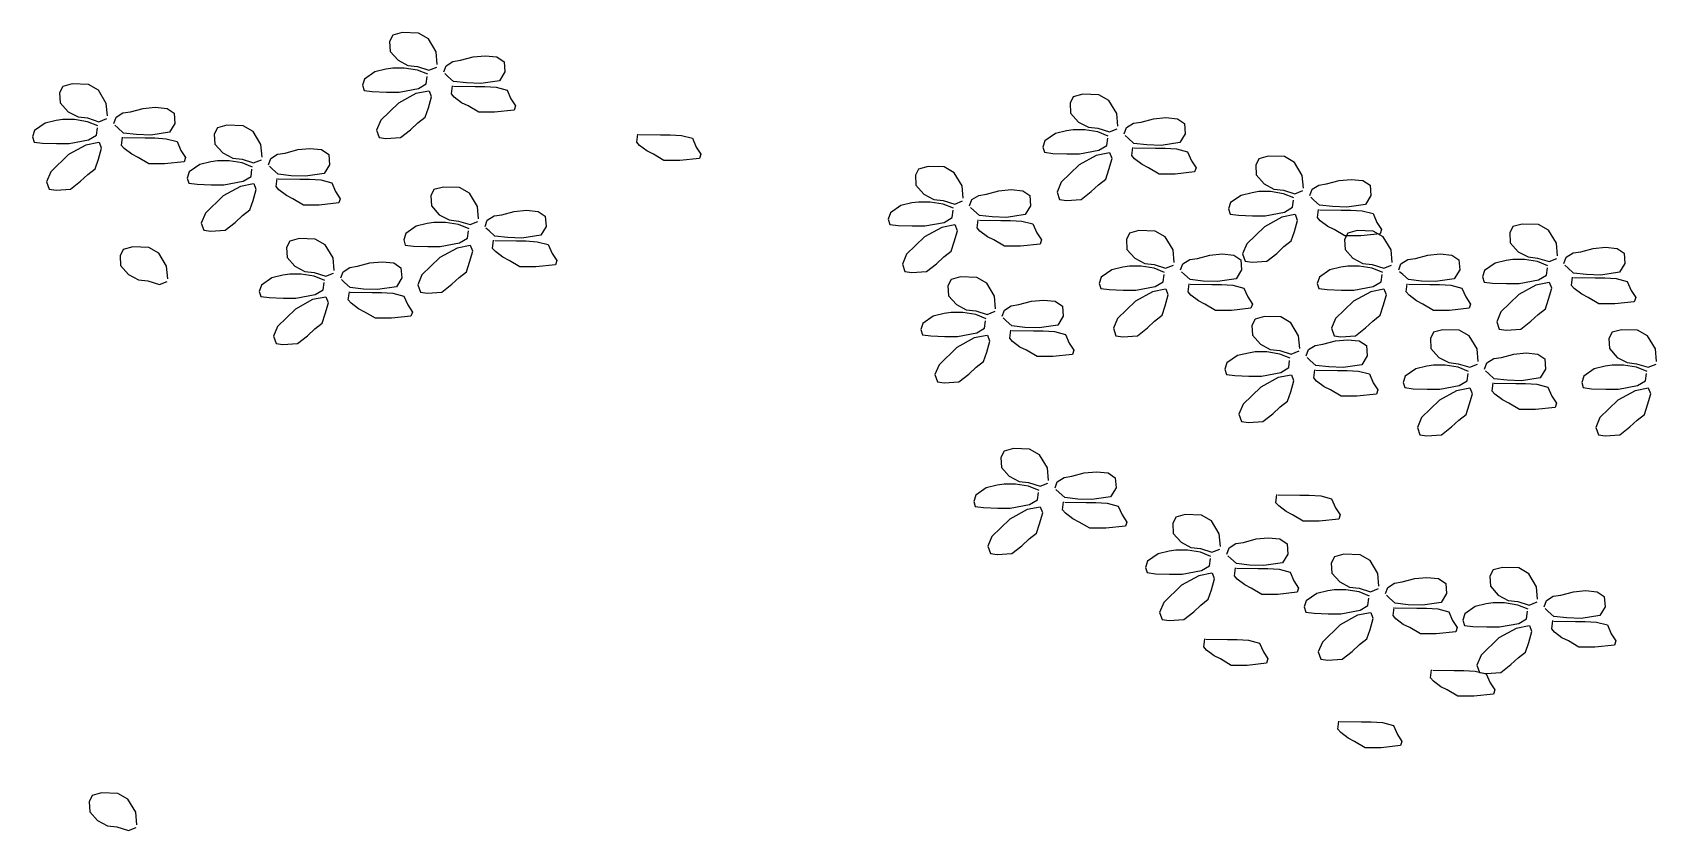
# Model space of a CAD drawing. Header units: millimetres. Extents: x 13268 to 164478, y 289082 to 363688.
# Drawn here: x 109270 to 112298, y 351273 to 352760 of the extents above; entities that cross this region are included whole.
import ezdxf

# ---------------------------------------------------------------- set-up
doc = ezdxf.new("R2010")
doc.units = ezdxf.units.MM

# ---------------------------------------------------------------- blocks, each defined once
blk = doc.blocks.new('A$C5F295478')
for points in [[(2239.4, 4710.3), (2238.3, 4724.3), (2229.6, 4738.7), (2218.5, 4745.1), (2200.5, 4745.7), (2190.1, 4742.8), (2186.6, 4735.8), (2187.2, 4724.8), (2195.9, 4715), (2206.9, 4709.2), (2217.4, 4708), (2230.2, 4704), (2238.9, 4707.4)], [(2229, 4699.3), (2217.4, 4704), (2202.9, 4706.3), (2190.1, 4706.3), (2182.5, 4705.1), (2170.3, 4702.2), (2158.7, 4694.1), (2156.4, 4687.1), (2158.2, 4681.3), (2167.4, 4680.2), (2183.1, 4679.6), (2197.1, 4679.6), (2218.5, 4683.7), (2227.3, 4688.9), (2228.4, 4697)], [(2246.7, 4702), (2249.3, 4708.9), (2256.8, 4713.6), (2265.3, 4714.9), (2279.2, 4718.6), (2292.7, 4719.9), (2305.6, 4718.6), (2313.5, 4713.3), (2314.4, 4702), (2308.4, 4692.2), (2287.7, 4689.1), (2271.9, 4689.7), (2257.4, 4691.3), (2251.1, 4696.9), (2247.7, 4700.1)], [(1873.4, 4653.2), (1872.2, 4667.1), (1863.5, 4681.6), (1852.5, 4688), (1834.5, 4688.6), (1824, 4685.7), (1820.5, 4678.7), (1821.1, 4667.7), (1829.8, 4657.8), (1840.9, 4652), (1851.3, 4650.9), (1864.1, 4646.8), (1872.8, 4650.3)], [(2257.4, 4686.3), (2281.4, 4685.9), (2292.1, 4685.9), (2304.7, 4685.1), (2316.9, 4681.9), (2321.2, 4672.1), (2326.3, 4664.2), (2324.7, 4659.5), (2303.1, 4657.2), (2285.4, 4657.2), (2273.6, 4664.2), (2266.5, 4667.8), (2258.2, 4674.1), (2255.1, 4677.6), (2256.3, 4686.6)], [(2230.2, 4680.8), (2215.6, 4677.9), (2196.5, 4667.4), (2176.7, 4648.3), (2172.1, 4637.3), (2175, 4629.1), (2182.5, 4628), (2198.8, 4629.1), (2209.8, 4637.8), (2218, 4645.4), (2226.1, 4651.8), (2229.6, 4662.2), (2233.1, 4674.4), (2230.7, 4680.8)], [(2994.5, 4641.8), (2993.3, 4655.7), (2984.6, 4670.2), (2973.6, 4676.6), (2955.6, 4677.2), (2945.1, 4674.3), (2941.6, 4667.3), (2942.2, 4656.3), (2950.9, 4646.4), (2961.9, 4640.6), (2972.4, 4639.5), (2985.2, 4635.4), (2993.9, 4638.9)], [(1862.9, 4642.2), (1851.3, 4646.8), (1836.8, 4649.1), (1824, 4649.1), (1816.5, 4648), (1804.3, 4645.1), (1792.7, 4637), (1790.4, 4630), (1792.1, 4624.2), (1801.4, 4623.1), (1817.1, 4622.5), (1831, 4622.5), (1852.5, 4626.5), (1861.2, 4631.8), (1862.3, 4639.9)], [(1880.7, 4644.8), (1883.2, 4651.8), (1890.7, 4656.5), (1899.2, 4657.7), (1913.1, 4661.5), (1926.6, 4662.8), (1939.6, 4661.5), (1947.4, 4656.2), (1948.4, 4644.8), (1942.4, 4635.1), (1921.6, 4632), (1905.9, 4632.6), (1891.4, 4634.2), (1885.1, 4639.8), (1881.6, 4643)], [(3001.7, 4633.4), (3004.3, 4640.3), (3011.8, 4645.1), (3020.3, 4646.3), (3034.2, 4650.1), (3047.7, 4651.3), (3060.6, 4650.1), (3068.5, 4644.7), (3069.4, 4633.4), (3063.5, 4623.7), (3042.7, 4620.5), (3026.9, 4621.2), (3012.4, 4622.7), (3006.1, 4628.4), (3002.7, 4631.5)], [(2045, 4607.5), (2043.8, 4621.4), (2035.1, 4635.9), (2024.1, 4642.3), (2006.1, 4642.9), (1995.6, 4640), (1992.1, 4633), (1992.7, 4622), (2001.4, 4612.1), (2012.5, 4606.3), (2022.9, 4605.2), (2035.7, 4601.1), (2044.4, 4604.6)], [(2463.1, 4632.7), (2487.1, 4632.3), (2497.7, 4632.3), (2510.3, 4631.6), (2522.5, 4628.4), (2526.8, 4618.6), (2532, 4610.7), (2530.4, 4606), (2508.7, 4603.6), (2491, 4603.6), (2479.2, 4610.7), (2472.1, 4614.3), (2463.9, 4620.5), (2460.7, 4624.1), (2461.9, 4633.1)], [(2984, 4630.8), (2972.4, 4635.4), (2957.9, 4637.7), (2945.1, 4637.7), (2937.6, 4636.6), (2925.4, 4633.7), (2913.7, 4625.5), (2911.4, 4618.6), (2913.2, 4612.8), (2922.5, 4611.6), (2938.1, 4611), (2952.1, 4611), (2973.6, 4615.1), (2982.3, 4620.3), (2983.4, 4628.4)], [(1864.1, 4623.6), (1849.6, 4620.7), (1830.4, 4610.3), (1810.7, 4591.2), (1806, 4580.1), (1808.9, 4572), (1816.5, 4570.9), (1832.7, 4572), (1843.8, 4580.7), (1851.9, 4588.3), (1860, 4594.6), (1863.5, 4605.1), (1867, 4617.3), (1864.7, 4623.6)], [(1891.4, 4629.1), (1915.4, 4628.7), (1926, 4628.7), (1938.6, 4627.9), (1950.8, 4624.8), (1955.1, 4615), (1960.3, 4607.1), (1958.7, 4602.4), (1937, 4600), (1919.3, 4600), (1907.5, 4607.1), (1900.4, 4610.6), (1892.2, 4616.9), (1889, 4620.5), (1890.2, 4629.5)], [(2052.3, 4599.1), (2054.8, 4606.1), (2062.3, 4610.8), (2070.8, 4612), (2084.7, 4615.8), (2098.2, 4617.1), (2111.1, 4615.8), (2119, 4610.5), (2120, 4599.1), (2114, 4589.4), (2093.2, 4586.3), (2077.5, 4586.9), (2063, 4588.5), (2056.7, 4594.1), (2053.2, 4597.3)], [(3012.4, 4617.7), (3036.5, 4617.3), (3047.1, 4617.3), (3059.7, 4616.5), (3071.9, 4613.4), (3076.2, 4603.5), (3081.3, 4595.7), (3079.8, 4591), (3058.1, 4588.6), (3040.4, 4588.6), (3028.6, 4595.7), (3021.5, 4599.2), (3013.2, 4605.5), (3010.1, 4609.1), (3011.3, 4618.1)], [(2034.5, 4596.5), (2022.9, 4601.1), (2008.4, 4603.4), (1995.6, 4603.4), (1988.1, 4602.3), (1975.9, 4599.4), (1964.3, 4591.3), (1961.9, 4584.3), (1963.7, 4578.5), (1973, 4577.4), (1988.7, 4576.8), (2002.6, 4576.8), (2024.1, 4580.8), (2032.8, 4586.1), (2033.9, 4594.2)], [(2822.9, 4561.8), (2821.7, 4575.7), (2813, 4590.2), (2802, 4596.6), (2784, 4597.2), (2773.5, 4594.3), (2770, 4587.3), (2770.6, 4576.3), (2779.3, 4566.4), (2790.3, 4560.6), (2800.8, 4559.5), (2813.6, 4555.4), (2822.3, 4558.9)], [(2985.2, 4612.2), (2970.6, 4609.3), (2951.5, 4598.9), (2931.7, 4579.7), (2927.1, 4568.7), (2930, 4560.6), (2937.6, 4559.4), (2953.8, 4560.6), (2964.8, 4569.3), (2973, 4576.8), (2981.1, 4583.2), (2984.6, 4593.7), (2988.1, 4605.8), (2985.7, 4612.2)], [(3200.4, 4573.2), (3199.2, 4587.1), (3190.5, 4601.6), (3179.5, 4608), (3161.5, 4608.6), (3151, 4605.7), (3147.5, 4598.7), (3148.1, 4587.7), (3156.8, 4577.9), (3167.8, 4572.1), (3178.3, 4570.9), (3191.1, 4566.9), (3199.8, 4570.3)], [(2035.7, 4577.9), (2021.2, 4575), (2002, 4564.6), (1982.3, 4545.5), (1977.6, 4534.4), (1980.5, 4526.3), (1988.1, 4525.2), (2004.3, 4526.3), (2015.4, 4535), (2023.5, 4542.6), (2031.6, 4548.9), (2035.1, 4559.4), (2038.6, 4571.6), (2036.3, 4577.9)], [(2063, 4583.4), (2087, 4583), (2097.6, 4583), (2110.2, 4582.2), (2122.4, 4579.1), (2126.7, 4569.3), (2131.8, 4561.4), (2130.3, 4556.7), (2108.6, 4554.3), (2090.9, 4554.3), (2079.1, 4561.4), (2072, 4564.9), (2063.8, 4571.2), (2060.6, 4574.8), (2061.8, 4583.8)], [(3207.7, 4564.9), (3210.2, 4571.8), (3217.7, 4576.5), (3226.2, 4577.8), (3240.1, 4581.5), (3253.6, 4582.8), (3266.5, 4581.5), (3274.4, 4576.2), (3275.4, 4564.9), (3269.4, 4555.1), (3248.6, 4552), (3232.8, 4552.6), (3218.4, 4554.2), (3212.1, 4559.8), (3208.6, 4563)], [(2285.2, 4539), (2284, 4552.9), (2275.3, 4567.4), (2264.3, 4573.7), (2246.3, 4574.3), (2235.8, 4571.4), (2232.4, 4564.5), (2232.9, 4553.5), (2241.7, 4543.6), (2252.7, 4537.8), (2263.1, 4536.6), (2275.9, 4532.6), (2284.6, 4536.1)], [(2830.1, 4553.4), (2832.7, 4560.4), (2840.2, 4565.1), (2848.7, 4566.3), (2862.6, 4570.1), (2876.1, 4571.4), (2889, 4570.1), (2896.9, 4564.8), (2897.8, 4553.4), (2891.9, 4543.7), (2871.1, 4540.6), (2855.3, 4541.2), (2840.9, 4542.8), (2834.6, 4548.4), (2831.1, 4551.6)], [(3189.9, 4562.2), (3178.3, 4566.9), (3163.8, 4569.2), (3151, 4569.2), (3143.5, 4568), (3131.3, 4565.1), (3119.7, 4557), (3117.3, 4550), (3119.1, 4544.2), (3128.4, 4543.1), (3144, 4542.5), (3158, 4542.5), (3179.5, 4546.6), (3188.2, 4551.8), (3189.3, 4559.9)], [(2292.5, 4530.6), (2295, 4537.5), (2302.6, 4542.2), (2311.1, 4543.5), (2324.9, 4547.3), (2338.5, 4548.5), (2351.4, 4547.3), (2359.2, 4541.9), (2360.2, 4530.6), (2354.2, 4520.8), (2333.4, 4517.7), (2317.7, 4518.3), (2303.2, 4519.9), (2296.9, 4525.6), (2293.4, 4528.7)], [(2812.4, 4550.8), (2800.8, 4555.4), (2786.3, 4557.7), (2773.5, 4557.7), (2766, 4556.6), (2753.8, 4553.7), (2742.2, 4545.6), (2739.8, 4538.6), (2741.6, 4532.8), (2750.9, 4531.7), (2766.5, 4531.1), (2780.5, 4531.1), (2802, 4535.1), (2810.7, 4540.4), (2811.8, 4548.5)], [(3191.1, 4543.7), (3176.6, 4540.8), (3157.4, 4530.3), (3137.7, 4511.2), (3133, 4500.2), (3135.9, 4492), (3143.5, 4490.9), (3159.7, 4492), (3170.8, 4500.7), (3178.9, 4508.3), (3187, 4514.7), (3190.5, 4525.1), (3194, 4537.3), (3191.7, 4543.7)], [(3218.4, 4549.1), (3242.4, 4548.8), (3253, 4548.8), (3265.6, 4548), (3277.8, 4544.8), (3282.1, 4535), (3287.2, 4527.1), (3285.7, 4522.4), (3264, 4520.1), (3246.3, 4520.1), (3234.5, 4527.1), (3227.4, 4530.7), (3219.1, 4537), (3216, 4540.5), (3217.2, 4549.5)], [(2274.8, 4527.9), (2263.1, 4532.6), (2248.6, 4534.9), (2235.8, 4534.9), (2228.3, 4533.7), (2216.1, 4530.8), (2204.5, 4522.7), (2202.2, 4515.8), (2203.9, 4510), (2213.2, 4508.8), (2228.9, 4508.2), (2242.8, 4508.2), (2264.3, 4512.3), (2273, 4517.5), (2274.2, 4525.6)], [(2813.6, 4532.2), (2799.1, 4529.3), (2779.9, 4518.9), (2760.2, 4499.8), (2755.5, 4488.7), (2758.4, 4480.6), (2766, 4479.5), (2782.2, 4480.6), (2793.2, 4489.3), (2801.4, 4496.9), (2809.5, 4503.2), (2813, 4513.7), (2816.5, 4525.9), (2814.2, 4532.2)], [(2840.9, 4537.7), (2864.9, 4537.3), (2875.5, 4537.3), (2888.1, 4536.5), (2900.3, 4533.4), (2904.6, 4523.6), (2909.7, 4515.7), (2908.2, 4511), (2886.5, 4508.6), (2868.8, 4508.6), (2857, 4515.7), (2849.9, 4519.2), (2841.6, 4525.5), (2838.5, 4529.1), (2839.7, 4538.1)], [(3056.9, 4490.6), (3055.8, 4504.5), (3047.1, 4519), (3036, 4525.4), (3018, 4526), (3007.6, 4523.1), (3004.1, 4516.1), (3004.7, 4505.1), (3013.4, 4495.3), (3024.4, 4489.5), (3034.9, 4488.3), (3047.6, 4484.2), (3056.4, 4487.7)], [(3298.9, 4490.6), (3297.8, 4504.5), (3289, 4519), (3278, 4525.4), (3260, 4526), (3249.6, 4523.1), (3246.1, 4516.1), (3246.7, 4505.1), (3255.4, 4495.3), (3266.4, 4489.5), (3276.9, 4488.3), (3289.6, 4484.2), (3298.3, 4487.7)], [(3482.2, 4497.9), (3481.1, 4511.9), (3472.4, 4526.4), (3461.3, 4532.7), (3443.3, 4533.3), (3432.9, 4530.4), (3429.4, 4523.5), (3430, 4512.4), (3438.7, 4502.6), (3449.7, 4496.8), (3460.2, 4495.6), (3473, 4491.6), (3481.7, 4495)], [(1940.4, 4472.6), (1939.2, 4486.5), (1930.5, 4501), (1919.5, 4507.4), (1901.5, 4508), (1891, 4505.1), (1887.5, 4498.1), (1888.1, 4487.1), (1896.8, 4477.2), (1907.8, 4471.4), (1918.3, 4470.3), (1931.1, 4466.2), (1939.8, 4469.7)], [(2125, 4481.8), (2123.9, 4495.7), (2115.2, 4510.2), (2104.1, 4516.6), (2086.1, 4517.2), (2075.7, 4514.3), (2072.2, 4507.3), (2072.8, 4496.3), (2081.5, 4486.5), (2092.5, 4480.7), (2103, 4479.5), (2115.8, 4475.5), (2124.5, 4478.9)], [(2275.9, 4509.4), (2261.4, 4506.5), (2242.2, 4496), (2222.5, 4476.9), (2217.8, 4465.9), (2220.8, 4457.8), (2228.3, 4456.6), (2244.6, 4457.8), (2255.6, 4466.5), (2263.7, 4474), (2271.8, 4480.4), (2275.3, 4490.8), (2278.8, 4503), (2276.5, 4509.4)], [(2303.2, 4514.9), (2327.2, 4514.5), (2337.8, 4514.5), (2350.4, 4513.7), (2362.6, 4510.5), (2367, 4500.7), (2372.1, 4492.9), (2370.5, 4488.1), (2348.9, 4485.8), (2331.1, 4485.8), (2319.3, 4492.9), (2312.2, 4496.4), (2304, 4502.7), (2300.8, 4506.2), (2302, 4515.3)], [(3489.5, 4489.6), (3492.1, 4496.5), (3499.6, 4501.2), (3508.1, 4502.5), (3522, 4506.3), (3535.5, 4507.5), (3548.4, 4506.3), (3556.3, 4500.9), (3557.2, 4489.6), (3551.3, 4479.8), (3530.5, 4476.7), (3514.7, 4477.3), (3500.2, 4478.9), (3493.9, 4484.6), (3490.5, 4487.7)], [(2132.3, 4473.5), (2134.9, 4480.4), (2142.4, 4485.1), (2150.9, 4486.4), (2164.8, 4490.1), (2178.3, 4491.4), (2191.2, 4490.1), (2199.1, 4484.8), (2200, 4473.5), (2194.1, 4463.7), (2173.3, 4460.6), (2157.5, 4461.2), (2143, 4462.8), (2136.7, 4468.4), (2133.3, 4471.6)], [(3064.2, 4482.3), (3066.7, 4489.2), (3074.3, 4493.9), (3082.8, 4495.2), (3096.7, 4498.9), (3110.2, 4500.2), (3123.1, 4498.9), (3131, 4493.6), (3131.9, 4482.3), (3125.9, 4472.5), (3105.2, 4469.4), (3089.4, 4470), (3074.9, 4471.6), (3068.6, 4477.2), (3065.2, 4480.4)], [(3306.2, 4482.3), (3308.7, 4489.2), (3316.3, 4493.9), (3324.8, 4495.2), (3338.6, 4498.9), (3352.2, 4500.2), (3365.1, 4498.9), (3373, 4493.6), (3373.9, 4482.3), (3367.9, 4472.5), (3347.1, 4469.4), (3331.4, 4470), (3316.9, 4471.6), (3310.6, 4477.2), (3307.2, 4480.4)], [(3471.8, 4486.9), (3460.2, 4491.6), (3445.7, 4493.9), (3432.9, 4493.9), (3425.3, 4492.7), (3413.2, 4489.8), (3401.5, 4481.7), (3399.2, 4474.7), (3401, 4468.9), (3410.2, 4467.8), (3425.9, 4467.2), (3439.9, 4467.2), (3461.3, 4471.3), (3470.1, 4476.5), (3471.2, 4484.6)], [(2114.6, 4470.8), (2103, 4475.5), (2088.5, 4477.8), (2075.7, 4477.8), (2068.1, 4476.6), (2056, 4473.7), (2044.3, 4465.6), (2042, 4458.6), (2043.8, 4452.8), (2053.1, 4451.7), (2068.7, 4451.1), (2082.7, 4451.1), (2104.1, 4455.2), (2112.9, 4460.4), (2114, 4468.5)], [(2858.9, 4439.4), (2857.8, 4453.3), (2849.1, 4467.8), (2838, 4474.1), (2820, 4474.7), (2809.6, 4471.8), (2806.1, 4464.9), (2806.7, 4453.8), (2815.4, 4444), (2826.4, 4438.2), (2836.9, 4437), (2849.6, 4433), (2858.4, 4436.5)], [(3046.5, 4479.6), (3034.9, 4484.2), (3020.4, 4486.6), (3007.6, 4486.6), (3000, 4485.4), (2987.8, 4482.5), (2976.2, 4474.4), (2973.9, 4467.4), (2975.6, 4461.6), (2984.9, 4460.5), (3000.6, 4459.9), (3014.5, 4459.9), (3036, 4463.9), (3044.7, 4469.2), (3045.9, 4477.3)], [(3288.5, 4479.6), (3276.9, 4484.2), (3262.3, 4486.6), (3249.6, 4486.6), (3242, 4485.4), (3229.8, 4482.5), (3218.2, 4474.4), (3215.9, 4467.4), (3217.6, 4461.6), (3226.9, 4460.5), (3242.6, 4459.9), (3256.5, 4459.9), (3278, 4463.9), (3286.7, 4469.2), (3287.9, 4477.3)], [(3500.2, 4473.9), (3524.2, 4473.5), (3534.9, 4473.5), (3547.5, 4472.7), (3559.7, 4469.5), (3564, 4459.7), (3569.1, 4451.8), (3567.5, 4447.1), (3545.9, 4444.8), (3528.2, 4444.8), (3516.4, 4451.8), (3509.3, 4455.4), (3501, 4461.7), (3497.9, 4465.2), (3499.1, 4474.3)], [(2115.8, 4452.3), (2101.2, 4449.4), (2082.1, 4438.9), (2062.3, 4419.8), (2057.7, 4408.8), (2060.6, 4400.6), (2068.1, 4399.5), (2084.4, 4400.6), (2095.4, 4409.3), (2103.6, 4416.9), (2111.7, 4423.3), (2115.2, 4433.7), (2118.7, 4445.9), (2116.3, 4452.3)], [(2143, 4457.7), (2167.1, 4457.4), (2177.7, 4457.4), (2190.3, 4456.6), (2202.5, 4453.4), (2206.8, 4443.6), (2211.9, 4435.7), (2210.3, 4431), (2188.7, 4428.7), (2171, 4428.7), (2159.2, 4435.7), (2152.1, 4439.3), (2143.8, 4445.6), (2140.7, 4449.1), (2141.9, 4458.1)], [(3047.6, 4461), (3033.1, 4458.1), (3014, 4447.7), (2994.2, 4428.6), (2989.6, 4417.6), (2992.5, 4409.4), (3000, 4408.3), (3016.3, 4409.4), (3027.3, 4418.1), (3035.4, 4425.7), (3043.6, 4432.1), (3047.1, 4442.5), (3050.5, 4454.7), (3048.2, 4461)], [(3074.9, 4466.5), (3098.9, 4466.1), (3109.6, 4466.1), (3122.2, 4465.4), (3134.4, 4462.2), (3138.7, 4452.4), (3143.8, 4444.5), (3142.2, 4439.8), (3120.6, 4437.4), (3102.9, 4437.4), (3091.1, 4444.5), (3084, 4448.1), (3075.7, 4454.4), (3072.6, 4457.9), (3073.7, 4466.9)], [(3289.6, 4461), (3275.1, 4458.1), (3256, 4447.7), (3236.2, 4428.6), (3231.6, 4417.6), (3234.5, 4409.4), (3242, 4408.3), (3258.3, 4409.4), (3269.3, 4418.1), (3277.4, 4425.7), (3285.6, 4432.1), (3289, 4442.5), (3292.5, 4454.7), (3290.2, 4461)], [(3316.9, 4466.5), (3340.9, 4466.1), (3351.6, 4466.1), (3364.1, 4465.4), (3376.3, 4462.2), (3380.7, 4452.4), (3385.8, 4444.5), (3384.2, 4439.8), (3362.6, 4437.4), (3344.9, 4437.4), (3333.1, 4444.5), (3326, 4448.1), (3317.7, 4454.4), (3314.6, 4457.9), (3315.7, 4466.9)], [(3473, 4468.4), (3458.4, 4465.5), (3439.3, 4455), (3419.5, 4435.9), (3414.9, 4424.9), (3417.8, 4416.8), (3425.3, 4415.6), (3441.6, 4416.8), (3452.6, 4425.5), (3460.8, 4433), (3468.9, 4439.4), (3472.4, 4449.8), (3475.9, 4462), (3473.5, 4468.4)], [(2848.5, 4428.3), (2836.9, 4433), (2822.4, 4435.3), (2809.6, 4435.3), (2802, 4434.1), (2789.8, 4431.2), (2778.2, 4423.1), (2775.9, 4416.2), (2777.7, 4410.4), (2786.9, 4409.2), (2802.6, 4408.6), (2816.6, 4408.6), (2838, 4412.7), (2846.7, 4417.9), (2847.9, 4426)], [(2866.2, 4431), (2868.7, 4437.9), (2876.3, 4442.6), (2884.8, 4443.9), (2898.7, 4447.7), (2912.2, 4448.9), (2925.1, 4447.7), (2933, 4442.3), (2933.9, 4431), (2927.9, 4421.2), (2907.2, 4418.1), (2891.4, 4418.7), (2876.9, 4420.3), (2870.6, 4426), (2867.2, 4429.1)], [(2876.9, 4415.3), (2900.9, 4414.9), (2911.6, 4414.9), (2924.2, 4414.1), (2936.4, 4410.9), (2940.7, 4401.1), (2945.8, 4393.3), (2944.2, 4388.5), (2922.6, 4386.2), (2904.9, 4386.2), (2893.1, 4393.3), (2886, 4396.8), (2877.7, 4403.1), (2874.6, 4406.6), (2875.8, 4415.7)], [(3196.3, 4395.4), (3195.1, 4409.3), (3186.4, 4423.8), (3175.4, 4430.2), (3157.4, 4430.8), (3146.9, 4427.9), (3143.4, 4420.9), (3144, 4409.9), (3152.7, 4400), (3163.7, 4394.3), (3174.2, 4393.1), (3187, 4389), (3195.7, 4392.5)], [(3394.3, 4380.8), (3393.1, 4394.7), (3384.4, 4409.2), (3373.3, 4415.6), (3355.3, 4416.1), (3344.9, 4413.2), (3341.4, 4406.3), (3342, 4395.3), (3350.7, 4385.4), (3361.7, 4379.6), (3372.2, 4378.4), (3385, 4374.4), (3393.7, 4377.9)], [(3592.2, 4380.8), (3591.1, 4394.7), (3582.4, 4409.2), (3571.3, 4415.6), (3553.3, 4416.1), (3542.9, 4413.2), (3539.4, 4406.3), (3540, 4395.3), (3548.7, 4385.4), (3559.7, 4379.6), (3570.2, 4378.4), (3583, 4374.4), (3591.7, 4377.9)], [(2849.6, 4409.8), (2835.1, 4406.9), (2816, 4396.4), (2796.2, 4377.3), (2791.6, 4366.3), (2794.5, 4358.2), (2802, 4357), (2818.3, 4358.2), (2829.3, 4366.9), (2837.5, 4374.4), (2845.6, 4380.8), (2849.1, 4391.2), (2852.6, 4403.4), (2850.2, 4409.8)], [(3203.5, 4387.1), (3206.1, 4394), (3213.6, 4398.7), (3222.1, 4399.9), (3236, 4403.7), (3249.5, 4405), (3262.4, 4403.7), (3270.3, 4398.4), (3271.2, 4387.1), (3265.3, 4377.3), (3244.5, 4374.2), (3228.7, 4374.8), (3214.3, 4376.4), (3208, 4382), (3204.5, 4385.2)], [(3185.8, 4384.4), (3174.2, 4389), (3159.7, 4391.4), (3146.9, 4391.4), (3139.4, 4390.2), (3127.2, 4387.3), (3115.6, 4379.2), (3113.2, 4372.2), (3115, 4366.4), (3124.3, 4365.3), (3139.9, 4364.7), (3153.9, 4364.7), (3175.4, 4368.7), (3184.1, 4374), (3185.2, 4382.1)], [(3401.5, 4372.4), (3404.1, 4379.3), (3411.6, 4384), (3420.1, 4385.3), (3434, 4389.1), (3447.5, 4390.3), (3460.4, 4389.1), (3468.3, 4383.7), (3469.2, 4372.4), (3463.3, 4362.7), (3442.5, 4359.5), (3426.7, 4360.1), (3412.2, 4361.7), (3405.9, 4367.4), (3402.5, 4370.5)], [(3187, 4365.8), (3172.5, 4362.9), (3153.3, 4352.5), (3133.6, 4333.4), (3128.9, 4322.3), (3131.8, 4314.2), (3139.4, 4313.1), (3155.6, 4314.2), (3166.6, 4322.9), (3174.8, 4330.5), (3182.9, 4336.8), (3186.4, 4347.3), (3189.9, 4359.5), (3187.6, 4365.8)], [(3214.3, 4371.3), (3238.3, 4370.9), (3248.9, 4370.9), (3261.5, 4370.1), (3273.7, 4367), (3278, 4357.2), (3283.1, 4349.3), (3281.6, 4344.6), (3259.9, 4342.2), (3242.2, 4342.2), (3230.4, 4349.3), (3223.3, 4352.9), (3215, 4359.1), (3211.9, 4362.7), (3213.1, 4371.7)], [(3383.8, 4369.7), (3372.2, 4374.4), (3357.7, 4376.7), (3344.9, 4376.7), (3337.4, 4375.5), (3325.2, 4372.6), (3313.5, 4364.5), (3311.2, 4357.6), (3313, 4351.8), (3322.3, 4350.6), (3337.9, 4350), (3351.9, 4350), (3373.3, 4354.1), (3382.1, 4359.3), (3383.2, 4367.4)], [(3581.8, 4369.7), (3570.2, 4374.4), (3555.7, 4376.7), (3542.9, 4376.7), (3535.3, 4375.5), (3523.1, 4372.6), (3511.5, 4364.5), (3509.2, 4357.6), (3511, 4351.8), (3520.2, 4350.6), (3535.9, 4350), (3549.9, 4350), (3571.3, 4354.1), (3580, 4359.3), (3581.2, 4367.4)], [(3385, 4351.2), (3370.4, 4348.3), (3351.3, 4337.9), (3331.5, 4318.7), (3326.9, 4307.7), (3329.8, 4299.6), (3337.4, 4298.4), (3353.6, 4299.6), (3364.6, 4308.3), (3372.8, 4315.8), (3380.9, 4322.2), (3384.4, 4332.6), (3387.9, 4344.8), (3385.5, 4351.2)], [(3412.2, 4356.7), (3436.3, 4356.3), (3446.9, 4356.3), (3459.5, 4355.5), (3471.7, 4352.4), (3476, 4342.5), (3481.1, 4334.7), (3479.6, 4329.9), (3457.9, 4327.6), (3440.2, 4327.6), (3428.4, 4334.7), (3421.3, 4338.2), (3413, 4344.5), (3409.9, 4348), (3411.1, 4357.1)], [(3583, 4351.2), (3568.4, 4348.3), (3549.3, 4337.9), (3529.5, 4318.7), (3524.9, 4307.7), (3527.8, 4299.6), (3535.3, 4298.4), (3551.6, 4299.6), (3562.6, 4308.3), (3570.8, 4315.8), (3578.9, 4322.2), (3582.4, 4332.6), (3585.9, 4344.8), (3583.5, 4351.2)], [(2917.6, 4248.9), (2916.4, 4262.9), (2907.7, 4277.3), (2896.7, 4283.7), (2878.7, 4284.3), (2868.3, 4281.4), (2864.8, 4274.4), (2865.3, 4263.4), (2874.1, 4253.6), (2885.1, 4247.8), (2895.5, 4246.6), (2908.3, 4242.6), (2917, 4246)], [(2924.9, 4240.6), (2927.4, 4247.5), (2935, 4252.2), (2943.5, 4253.5), (2957.3, 4257.2), (2970.9, 4258.5), (2983.8, 4257.2), (2991.6, 4251.9), (2992.6, 4240.6), (2986.6, 4230.8), (2965.8, 4227.7), (2950.1, 4228.3), (2935.6, 4229.9), (2929.3, 4235.5), (2925.8, 4238.7)], [(2907.2, 4237.9), (2895.5, 4242.6), (2881, 4244.9), (2868.3, 4244.9), (2860.7, 4243.7), (2848.5, 4240.8), (2836.9, 4232.7), (2834.6, 4225.7), (2836.3, 4219.9), (2845.6, 4218.8), (2861.3, 4218.2), (2875.2, 4218.2), (2896.7, 4222.3), (2905.4, 4227.5), (2906.6, 4235.6)], [(2908.3, 4219.4), (2893.8, 4216.5), (2874.6, 4206), (2854.9, 4186.9), (2850.3, 4175.9), (2853.2, 4167.7), (2860.7, 4166.6), (2877, 4167.7), (2888, 4176.4), (2896.1, 4184), (2904.2, 4190.4), (2907.7, 4200.8), (2911.2, 4213), (2908.9, 4219.4)], [(2935.6, 4224.9), (2959.6, 4224.5), (2970.2, 4224.5), (2982.8, 4223.7), (2995, 4220.5), (2999.4, 4210.7), (3004.5, 4202.8), (3002.9, 4198.1), (2981.3, 4195.8), (2963.5, 4195.8), (2951.7, 4202.8), (2944.6, 4206.4), (2936.4, 4212.7), (2933.2, 4216.2), (2934.4, 4225.2)], [(3172.3, 4232.9), (3196.3, 4232.5), (3207, 4232.5), (3219.6, 4231.7), (3231.8, 4228.5), (3236.1, 4218.7), (3241.2, 4210.8), (3239.6, 4206.1), (3218, 4203.8), (3200.3, 4203.8), (3188.5, 4210.8), (3181.4, 4214.4), (3173.1, 4220.7), (3170, 4224.2), (3171.1, 4233.2)], [(3108.3, 4175.7), (3107.1, 4189.6), (3098.4, 4204.1), (3087.4, 4210.5), (3069.4, 4211.1), (3058.9, 4208.2), (3055.4, 4201.2), (3056, 4190.2), (3064.7, 4180.3), (3075.7, 4174.5), (3086.2, 4173.4), (3099, 4169.3), (3107.7, 4172.8)], [(3115.5, 4167.3), (3118.1, 4174.3), (3125.6, 4179), (3134.1, 4180.2), (3148, 4184), (3161.5, 4185.3), (3174.4, 4184), (3182.3, 4178.7), (3183.2, 4167.3), (3177.3, 4157.6), (3156.5, 4154.4), (3140.7, 4155.1), (3126.3, 4156.6), (3120, 4162.3), (3116.5, 4165.4)], [(3097.8, 4164.7), (3086.2, 4169.3), (3071.7, 4171.6), (3058.9, 4171.6), (3051.4, 4170.5), (3039.2, 4167.6), (3027.6, 4159.5), (3025.2, 4152.5), (3027, 4146.7), (3036.3, 4145.5), (3051.9, 4145), (3065.9, 4145), (3087.4, 4149), (3096.1, 4154.2), (3097.2, 4162.4)], [(3284.3, 4131.8), (3283.1, 4145.7), (3274.4, 4160.2), (3263.4, 4166.5), (3245.4, 4167.1), (3234.9, 4164.2), (3231.4, 4157.3), (3232, 4146.2), (3240.7, 4136.4), (3251.7, 4130.6), (3262.2, 4129.4), (3275, 4125.4), (3283.7, 4128.9)], [(3099, 4146.1), (3084.5, 4143.2), (3065.3, 4132.8), (3045.6, 4113.6), (3040.9, 4102.6), (3043.8, 4094.5), (3051.4, 4093.4), (3067.6, 4094.5), (3078.7, 4103.2), (3086.8, 4110.7), (3094.9, 4117.1), (3098.4, 4127.6), (3101.9, 4139.7), (3099.6, 4146.1)], [(3126.3, 4151.6), (3150.3, 4151.2), (3160.9, 4151.2), (3173.5, 4150.4), (3185.7, 4147.3), (3190, 4137.5), (3195.1, 4129.6), (3193.6, 4124.9), (3171.9, 4122.5), (3154.2, 4122.5), (3142.4, 4129.6), (3135.3, 4133.1), (3127, 4139.4), (3123.9, 4143), (3125.1, 4152)], [(3460.2, 4117.1), (3459.1, 4131), (3450.4, 4145.5), (3439.3, 4151.9), (3421.3, 4152.5), (3410.9, 4149.6), (3407.4, 4142.6), (3408, 4131.6), (3416.7, 4121.7), (3427.7, 4115.9), (3438.2, 4114.8), (3451, 4110.7), (3459.7, 4114.2)], [(3273.8, 4120.7), (3262.2, 4125.4), (3247.7, 4127.7), (3234.9, 4127.7), (3227.4, 4126.5), (3215.2, 4123.6), (3203.5, 4115.5), (3201.2, 4108.6), (3203, 4102.8), (3212.3, 4101.6), (3227.9, 4101), (3241.9, 4101), (3263.4, 4105.1), (3272.1, 4110.3), (3273.2, 4118.4)], [(3291.5, 4123.4), (3294.1, 4130.3), (3301.6, 4135), (3310.1, 4136.3), (3324, 4140.1), (3337.5, 4141.3), (3350.4, 4140.1), (3358.3, 4134.7), (3359.2, 4123.4), (3353.3, 4113.6), (3332.5, 4110.5), (3316.7, 4111.1), (3302.2, 4112.7), (3296, 4118.4), (3292.5, 4121.5)], [(3467.5, 4108.7), (3470.1, 4115.7), (3477.6, 4120.4), (3486.1, 4121.6), (3500, 4125.4), (3513.5, 4126.7), (3526.4, 4125.4), (3534.3, 4120.1), (3535.2, 4108.7), (3529.3, 4099), (3508.5, 4095.9), (3492.7, 4096.5), (3478.2, 4098.1), (3471.9, 4103.7), (3468.5, 4106.9)], [(3449.8, 4106.1), (3438.2, 4110.7), (3423.7, 4113), (3410.9, 4113), (3403.3, 4111.9), (3391.2, 4109), (3379.5, 4100.9), (3377.2, 4093.9), (3379, 4088.1), (3388.3, 4087), (3403.9, 4086.4), (3417.9, 4086.4), (3439.3, 4090.4), (3448.1, 4095.6), (3449.2, 4103.8)], [(3275, 4102.2), (3260.4, 4099.3), (3241.3, 4088.8), (3221.5, 4069.7), (3216.9, 4058.7), (3219.8, 4050.6), (3227.4, 4049.4), (3243.6, 4050.6), (3254.6, 4059.3), (3262.8, 4066.8), (3270.9, 4073.2), (3274.4, 4083.6), (3277.9, 4095.8), (3275.5, 4102.2)], [(3302.2, 4107.7), (3326.3, 4107.3), (3336.9, 4107.3), (3349.5, 4106.5), (3361.7, 4103.3), (3366, 4093.5), (3371.1, 4085.7), (3369.6, 4080.9), (3347.9, 4078.6), (3330.2, 4078.6), (3318.4, 4085.7), (3311.3, 4089.2), (3303, 4095.5), (3299.9, 4099), (3301.1, 4108.1)], [(3478.2, 4093), (3502.3, 4092.6), (3512.9, 4092.6), (3525.5, 4091.8), (3537.7, 4088.7), (3542, 4078.9), (3547.1, 4071), (3545.5, 4066.3), (3523.9, 4063.9), (3506.2, 4063.9), (3494.4, 4071), (3487.3, 4074.5), (3479, 4080.8), (3475.9, 4084.4), (3477.1, 4093.4)], [(3092.3, 4072.9), (3116.3, 4072.5), (3126.9, 4072.5), (3139.5, 4071.7), (3151.7, 4068.6), (3156, 4058.7), (3161.1, 4050.9), (3159.6, 4046.2), (3137.9, 4043.8), (3120.2, 4043.8), (3108.4, 4050.9), (3101.3, 4054.4), (3093, 4060.7), (3089.9, 4064.3), (3091.1, 4073.3)], [(3451, 4087.5), (3436.4, 4084.6), (3417.3, 4074.2), (3397.5, 4055.1), (3392.9, 4044), (3395.8, 4035.9), (3403.3, 4034.8), (3419.6, 4035.9), (3430.6, 4044.6), (3438.8, 4052.2), (3446.9, 4058.5), (3450.4, 4069), (3453.9, 4081.2), (3451.5, 4087.5)], [(3343.9, 4038.6), (3367.9, 4038.2), (3378.6, 4038.2), (3391.2, 4037.4), (3403.4, 4034.3), (3407.7, 4024.5), (3412.8, 4016.6), (3411.2, 4011.9), (3389.6, 4009.5), (3371.9, 4009.5), (3360.1, 4016.6), (3353, 4020.1), (3344.7, 4026.4), (3341.6, 4030), (3342.7, 4039)], [(3241, 3981.5), (3265, 3981.1), (3275.6, 3981.1), (3288.2, 3980.3), (3300.4, 3977.2), (3304.7, 3967.3), (3309.8, 3959.5), (3308.3, 3954.8), (3286.6, 3952.4), (3268.9, 3952.4), (3257.1, 3959.5), (3250, 3963), (3241.8, 3969.3), (3238.6, 3972.9), (3239.8, 3981.9)], [(1906, 3867), (1904.9, 3881), (1896.2, 3895.5), (1885.1, 3901.8), (1867.1, 3902.4), (1856.7, 3899.5), (1853.2, 3892.6), (1853.8, 3881.5), (1862.5, 3871.7), (1873.5, 3865.9), (1884, 3864.7), (1896.7, 3860.7), (1905.5, 3864.1)]]:
    blk.add_lwpolyline(points)

msp = doc.modelspace()

# ---------------------------------------------------------------- block references
at = {"xscale": 1.68, "yscale": 1.68, "zscale": 1.68}
msp.add_blockref('A$C5F295478', (106262.6, 344787.3), dxfattribs=at)

doc.saveas('drawing.dxf')
